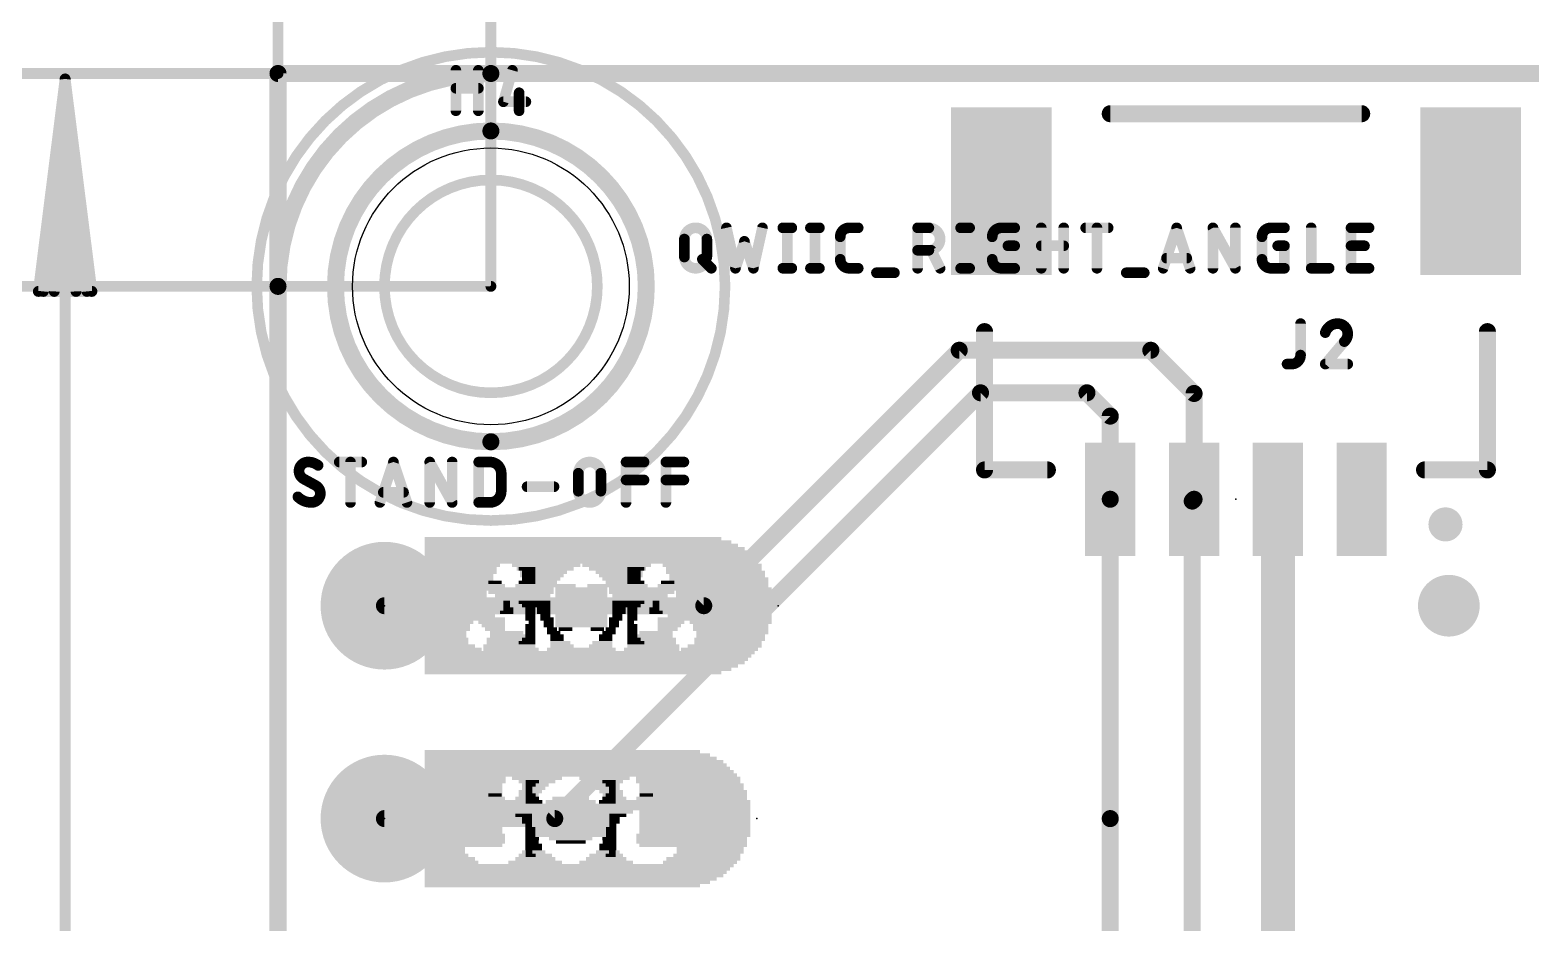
# Model space of a CAD drawing. Extents: x -33 to 53.6, y -13.2 to 65.9.
# Drawn here: x -2.96 to 14.95, y 40.66 to 51.32 of the extents above; entities that cross this region are included whole.
import ezdxf

# ---------------------------------------------------------------- set-up
doc = ezdxf.new("R2010")
doc.units = 0
for name, color, linetype in [('1', 12, 'CONTINUOUS'), ('16', 132, 'CONTINUOUS'), ('17', 110, 'CONTINUOUS'), ('18', 110, 'CONTINUOUS'), ('20', 31, 'CONTINUOUS'), ('21', 253, 'CONTINUOUS'), ('22', 253, 'CONTINUOUS'), ('23', 53, 'CONTINUOUS'), ('24', 53, 'CONTINUOUS'), ('25', 253, 'CONTINUOUS'), ('27', 253, 'CONTINUOUS'), ('39', 12, 'CONTINUOUS'), ('41', 12, 'CONTINUOUS'), ('42', 132, 'CONTINUOUS'), ('47', 253, 'CONTINUOUS'), ('51', 253, 'CONTINUOUS')]:
    doc.layers.add(name, color=color, linetype=linetype)

# ---------------------------------------------------------------- blocks, each defined once
blk = doc.blocks.new('RECT')
blk.add_solid([(-0.5, -0.5), (0.5, -0.5), (-0.5, 0.5), (0.5, 0.5)])
blk = doc.blocks.new('ROUNDP')
at = {"const_width": 0.5}
blk.add_lwpolyline([(0, -0.25, 1), (0, 0.25, 1), (0, -0.25)], format="xyb", dxfattribs=at)
blk = doc.blocks.new('ROUNDV')
at = {"const_width": 0.5}
blk.add_lwpolyline([(0, -0.25, 1), (0, 0.25, 1), (0, -0.25)], format="xyb", dxfattribs=at)

msp = doc.modelspace()

# ---------------------------------------------------------------- linework, layer by layer
at = {"layer": '1'}
for points, const_width in [([(22.86, 50.8), (0, 50.8)], 0.2032), ([(0, 50.8), (0, 0)], 0.2032), ([(5.08, 44.45), (8.128, 47.498)], 0.2032), ([(8.128, 47.498), (10.414, 47.498)], 0.2032), ([(10.414, 47.498), (10.93, 46.982)], 0.2032), ([(3.302, 41.91), (8.382, 46.99)], 0.2032), ([(8.382, 46.99), (9.652, 46.99)], 0.2032), ([(9.652, 46.99), (9.93, 46.712)], 0.2032), ([(10.93, 46.982), (10.93, 45.72)], 0.2032), ([(9.93, 46.712), (9.93, 45.72)], 0.2032), ([(11.93, 45.72), (11.93, 35.582)], 0.4064), ([(9.93, 45.72), (9.93, 41.91)], 0.2032), ([(10.908, 45.698), (10.93, 45.72)], 0.2032), ([(10.908, 34.785), (10.908, 45.698)], 0.2032), ([(1.27, 44.45), (5.08, 44.45)], 0.2032), ([(1.27, 41.91), (3.302, 41.91)], 0.2032), ([(9.93, 41.91), (9.93, 34.807)], 0.2032)]:
    msp.add_lwpolyline(points, dxfattribs=dict(at, const_width=const_width))
for points, const_width in [([(0, 50.8508, 1), (0, 50.7492)], 0.1016), ([(0.0508, 50.8, 1), (-0.0508, 50.8)], 0.1016), ([(8.128, 47.5488, 1), (8.128, 47.4472)], 0.1016), ([(8.1639, 47.4621, 1), (8.0921, 47.5339)], 0.1016), ([(10.4499, 47.5339, 1), (10.3781, 47.4621)], 0.1016), ([(10.414, 47.4472, 1), (10.414, 47.5488)], 0.1016), ([(8.382, 47.0408, 1), (8.382, 46.9392)], 0.1016), ([(8.4179, 46.9541, 1), (8.3461, 47.0259)], 0.1016), ([(9.6879, 47.0259, 1), (9.6161, 46.9541)], 0.1016), ([(9.652, 46.9392, 1), (9.652, 47.0408)], 0.1016), ([(10.9808, 46.982, 1), (10.8792, 46.982)], 0.1016), ([(10.8941, 46.9461, 1), (10.9659, 47.0179)], 0.1016), ([(9.9808, 46.712, 1), (9.8792, 46.712)], 0.1016), ([(9.8941, 46.6761, 1), (9.9659, 46.7479)], 0.1016), ([(12.0316, 45.72, 1), (11.8284, 45.72)], 0.2032), ([(9.9808, 45.72, 1), (9.8792, 45.72)], 0.1016), ([(9.8792, 45.72, 1), (9.9808, 45.72)], 0.1016), ([(10.9588, 45.698, 1), (10.8572, 45.698)], 0.1016), ([(10.8721, 45.7339, 1), (10.9439, 45.6621)], 0.1016), ([(10.8792, 45.72, 1), (10.9808, 45.72)], 0.1016), ([(10.9659, 45.6841, 1), (10.8941, 45.7559)], 0.1016), ([(1.27, 44.5008, 1), (1.27, 44.3992)], 0.1016), ([(5.0441, 44.4859, 1), (5.1159, 44.4141)], 0.1016), ([(5.08, 44.3992, 1), (5.08, 44.5008)], 0.1016), ([(1.27, 41.9608, 1), (1.27, 41.8592)], 0.1016), ([(3.2661, 41.9459, 1), (3.3379, 41.8741)], 0.1016), ([(3.302, 41.8592, 1), (3.302, 41.9608)], 0.1016), ([(9.9808, 41.91, 1), (9.8792, 41.91)], 0.1016), ([(9.8792, 41.91, 1), (9.9808, 41.91)], 0.1016)]:
    msp.add_lwpolyline(points, format="xyb", dxfattribs=dict(at, const_width=const_width))
at = {"layer": '16', "const_width": 0.2032}
for points in [[(0, 0), (0, 50.8)], [(0, 50.8), (22.86, 50.8)]]:
    msp.add_lwpolyline(points, dxfattribs=at)
at = {"layer": '16', "const_width": 0.1016}
for points in [[(0.0508, 50.8, 1), (-0.0508, 50.8)], [(0, 50.8508, 1), (0, 50.7492)]]:
    msp.add_lwpolyline(points, format="xyb", dxfattribs=at)
at = {"layer": '20'}
for points, const_width in [([(2.54, 50.8, 0.4142), (0, 48.26)], 0.2032), ([(2.54, 50.8508, 1), (2.54, 50.7492)], 0.1016), ([(2.54, 50.7492, 1), (2.54, 50.8508)], 0.1016), ([(0.0508, 48.26, 1), (-0.0508, 48.26)], 0.1016), ([(-0.0508, 48.26, 1), (0.0508, 48.26)], 0.1016)]:
    msp.add_lwpolyline(points, format="xyb", dxfattribs=dict(at, const_width=const_width))
at = {"layer": '20', "const_width": 0.2032}
for points in [[(2.54, 50.8), (20.32, 50.8)], [(0, 2.54), (0, 48.26)]]:
    msp.add_lwpolyline(points, dxfattribs=at)
at = {"layer": '20'}
msp.add_circle((2.54, 48.26), 1.651, dxfattribs=at)
at = {"layer": '21', "const_width": 0.2032}
for points in [[(12.93, 50.32), (9.93, 50.32)], [(8.43, 46.07), (8.43, 47.72)], [(14.43, 47.72), (14.43, 46.07)], [(9.18, 46.07), (8.43, 46.07)], [(14.43, 46.07), (13.68, 46.07)]]:
    msp.add_lwpolyline(points, dxfattribs=at)
at = {"layer": '21'}
for points, const_width in [([(9.93, 50.3708, 1), (9.93, 50.2692)], 0.1016), ([(12.93, 50.2692, 1), (12.93, 50.3708)], 0.1016), ([(8.4808, 47.72, 1), (8.3792, 47.72)], 0.1016), ([(14.4808, 47.72, 1), (14.3792, 47.72)], 0.1016), ([(8.43, 46.1208, 1), (8.43, 46.0192)], 0.1016), ([(8.3792, 46.07, 1), (8.4808, 46.07)], 0.1016), ([(9.18, 46.0192, 1), (9.18, 46.1208)], 0.1016), ([(13.68, 46.1208, 1), (13.68, 46.0192)], 0.1016), ([(14.3792, 46.07, 1), (14.4808, 46.07)], 0.1016), ([(14.43, 46.0192, 1), (14.43, 46.1208)], 0.1016), ([(13.93, 45.3184, 1), (13.93, 45.5216, 1), (13.93, 45.3184)], 0.2032)]:
    msp.add_lwpolyline(points, format="xyb", dxfattribs=dict(at, const_width=const_width))
at = {"layer": '23'}
for p in [(2.54, 48.26), (11.43, 45.72), (1.27, 44.45), (1.27, 41.91)]:
    msp.add_point(p, dxfattribs=at)
at = {"layer": '24'}
for p in [(5.969, 44.45), (5.715, 41.91)]:
    msp.add_point(p, dxfattribs=at)
at = {"layer": '25'}
for points, const_width in [([(2.1542, 50.8381, 1), (2.0907, 50.8381)], 0.0635), ([(2.4223, 50.8381, 1), (2.3588, 50.8381)], 0.0635), ([(2.8272, 50.8294, 1), (2.7661, 50.8468)], 0.0635), ([(2.1225, 50.6554, 1), (2.1225, 50.5919)], 0.0635), ([(2.3906, 50.5919, 1), (2.3906, 50.6554)], 0.0635), ([(2.6894, 50.4945, 1), (2.6894, 50.431)], 0.0635), ([(2.6589, 50.4715, 1), (2.7199, 50.454)], 0.0635), ([(2.9088, 50.57, 1), (2.8453, 50.57)], 0.0635), ([(2.9575, 50.431, 1), (2.9575, 50.4945)], 0.0635), ([(2.0907, 50.3555, 1), (2.1542, 50.3555)], 0.0635), ([(2.3588, 50.3555, 1), (2.4223, 50.3555)], 0.0635), ([(2.8453, 50.3555, 1), (2.9088, 50.3555)], 0.0635), ([(12.2323, 47.8155, 1), (12.1688, 47.8155)], 0.0635), ([(12.6429, 47.8155, 0.3252), (12.4954, 47.7083)], 0.127), ([(12.7635, 47.6948, 0.4142), (12.6429, 47.8155)], 0.127), ([(12.6429, 47.8472, 1), (12.6429, 47.7837)], 0.0635), ([(12.6429, 47.7838, 1), (12.6428, 47.8472)], 0.0635), ([(12.4652, 47.718, 1), (12.5256, 47.6985)], 0.0635), ([(12.7233, 47.601, 0.2053), (12.7635, 47.6948)], 0.127), ([(12.7014, 47.624, 1), (12.7452, 47.578)], 0.0635), ([(12.7475, 47.5804, 1), (12.6991, 47.6216)], 0.0635), ([(12.7317, 47.6948, 1), (12.7953, 47.6948)], 0.0635), ([(12.7952, 47.6948, 1), (12.7318, 47.6948)], 0.0635), ([(12.0934, 47.3329, 0.4142), (12.2006, 47.4401)], 0.127), ([(12.2323, 47.4401, 1), (12.1688, 47.4401)], 0.0635), ([(12.1688, 47.4401, 1), (12.2323, 47.4401)], 0.0635), ([(12.0397, 47.3647, 1), (12.0397, 47.3011)], 0.0635), ([(12.0934, 47.3647, 1), (12.0934, 47.3011)], 0.0635), ([(12.0934, 47.3011, 1), (12.0934, 47.3647)], 0.0635), ([(12.4954, 47.3647, 1), (12.4954, 47.3011)], 0.0635), ([(12.4712, 47.3535, 1), (12.5196, 47.3123)], 0.0635), ([(12.7635, 47.3011, 1), (12.7635, 47.3647)], 0.0635)]:
    msp.add_lwpolyline(points, format="xyb", dxfattribs=dict(at, const_width=const_width))
at = {"layer": '25', "const_width": 0.127}
for points in [[(2.1225, 50.3555), (2.1225, 50.8381)], [(2.3906, 50.8381), (2.3906, 50.3555)], [(2.7967, 50.8381), (2.6894, 50.4627)], [(2.1225, 50.6236), (2.3906, 50.6236)], [(2.6894, 50.4627), (2.9575, 50.4627)], [(2.8771, 50.57), (2.8771, 50.3555)], [(12.2006, 47.8155), (12.2006, 47.4401)], [(12.7233, 47.601), (12.4954, 47.3329)], [(12.0934, 47.3329), (12.0397, 47.3329)], [(12.4954, 47.3329), (12.7635, 47.3329)]]:
    msp.add_lwpolyline(points, dxfattribs=at)
at = {"layer": '27'}
for points, const_width in [([(5.1168, 48.8244, 1), (4.8487, 48.8244)], 0.127), ([(5.3816, 48.9654, 1), (5.3196, 48.9516)], 0.0635), ([(5.8106, 48.9516, 1), (5.7486, 48.9654)], 0.0635), ([(6.0235, 48.9903, 1), (6.0235, 48.9267)], 0.0635), ([(6.1089, 48.9585, 1), (6.0454, 48.9585)], 0.0635), ([(6.1308, 48.9267, 1), (6.1308, 48.9903)], 0.0635), ([(6.3527, 48.9903, 1), (6.3527, 48.9267)], 0.0635), ([(6.4381, 48.9585, 1), (6.3746, 48.9585)], 0.0635), ([(6.46, 48.9267, 1), (6.46, 48.9903)], 0.0635), ([(6.8156, 48.9585, 0.4142), (6.7083, 48.8513)], 0.127), ([(6.7401, 48.8513, 1), (6.6766, 48.8513)], 0.0635), ([(6.8156, 48.9903, 1), (6.8156, 48.9267)], 0.0635), ([(6.8156, 48.9268, 1), (6.8156, 48.9902)], 0.0635), ([(6.9228, 48.9267, 1), (6.9228, 48.9903)], 0.0635), ([(7.632, 48.9903, 1), (7.632, 48.9267)], 0.0635), ([(7.6637, 48.9585, 1), (7.6002, 48.9585)], 0.0635), ([(7.766, 48.9903, 1), (7.766, 48.9267)], 0.0635), ([(7.766, 48.6904, 1), (7.766, 48.9585)], 0.127), ([(7.766, 48.9267, 1), (7.766, 48.9903)], 0.0635), ([(8.1449, 48.9903, 1), (8.1449, 48.9267)], 0.0635), ([(8.2303, 48.9585, 1), (8.1668, 48.9585)], 0.0635), ([(8.2522, 48.9267, 1), (8.2522, 48.9903)], 0.0635), ([(8.6289, 48.9585, 0.4142), (8.5217, 48.8513)], 0.127), ([(8.5534, 48.8513, 1), (8.4899, 48.8513)], 0.0635), ([(8.6289, 48.9903, 1), (8.6289, 48.9267)], 0.0635), ([(8.6289, 48.9268, 1), (8.6289, 48.9902)], 0.0635), ([(8.7898, 48.9267, 1), (8.7898, 48.9903)], 0.0635), ([(9.1387, 48.9585, 1), (9.0752, 48.9585)], 0.0635), ([(9.4068, 48.9585, 1), (9.3433, 48.9585)], 0.0635), ([(9.6373, 48.9903, 1), (9.6373, 48.9267)], 0.0635), ([(9.8031, 48.9585, 1), (9.7396, 48.9585)], 0.0635), ([(9.9054, 48.9267, 1), (9.9054, 48.9903)], 0.0635), ([(10.7524, 48.9685, 1), (10.6922, 48.9485)], 0.0635), ([(10.7524, 48.9485, 1), (10.6922, 48.9685)], 0.0635), ([(11.1869, 48.9585, 1), (11.1234, 48.9585)], 0.0635), ([(11.1829, 48.9739, 1), (11.1274, 48.9431)], 0.0635), ([(11.455, 48.9585, 1), (11.3915, 48.9585)], 0.0635), ([(11.7721, 48.8513, 1), (11.7086, 48.8513)], 0.0635), ([(11.8476, 48.9585, 0.4142), (11.7404, 48.8513)], 0.127), ([(11.8476, 48.9903, 1), (11.8476, 48.9267)], 0.0635), ([(11.8476, 48.9268, 1), (11.8476, 48.9902)], 0.0635), ([(12.0085, 48.9267, 1), (12.0085, 48.9903)], 0.0635), ([(12.3593, 48.9585, 1), (12.2958, 48.9585)], 0.0635), ([(12.803, 48.9903, 1), (12.803, 48.9267)], 0.0635), ([(12.8348, 48.9585, 1), (12.7713, 48.9585)], 0.0635), ([(13.0175, 48.9267, 1), (13.0175, 48.9903)], 0.0635), ([(4.8804, 48.8244, 1), (4.8169, 48.8244)], 0.0635), ([(4.8169, 48.8244, 1), (4.8804, 48.8244)], 0.0635), ([(5.1485, 48.8244, 1), (5.085, 48.8244)], 0.0635), ([(5.085, 48.8244, 1), (5.1485, 48.8244)], 0.0635), ([(5.5952, 48.8077, 1), (5.535, 48.7876)], 0.0635), ([(5.5952, 48.7876, 1), (5.535, 48.8077)], 0.0635), ([(6.6766, 48.8513, 1), (6.7401, 48.8513)], 0.0635), ([(7.632, 48.7221, 1), (7.632, 48.6586)], 0.0635), ([(7.766, 48.7221, 1), (7.766, 48.6586)], 0.0635), ([(7.8212, 48.7046, 1), (7.7644, 48.6762)], 0.0635), ([(7.766, 48.6586, 1), (7.766, 48.7221)], 0.0635), ([(8.4899, 48.8513, 1), (8.5534, 48.8513)], 0.0635), ([(8.7094, 48.7758, 1), (8.7094, 48.7123)], 0.0635), ([(8.8216, 48.744, 1), (8.758, 48.744)], 0.0635), ([(8.7898, 48.7123, 1), (8.7898, 48.7758)], 0.0635), ([(9.1069, 48.7758, 1), (9.1069, 48.7123)], 0.0635), ([(9.375, 48.7123, 1), (9.375, 48.7758)], 0.0635), ([(11.7086, 48.8513, 1), (11.7721, 48.8513)], 0.0635), ([(11.928, 48.7758, 1), (11.928, 48.7123)], 0.0635), ([(12.0402, 48.744, 1), (11.9767, 48.744)], 0.0635), ([(12.0085, 48.7123, 1), (12.0085, 48.7758)], 0.0635), ([(12.803, 48.7758, 1), (12.803, 48.7123)], 0.0635), ([(12.9639, 48.7123, 1), (12.9639, 48.7758)], 0.0635), ([(4.8487, 48.61, 1), (5.1168, 48.61)], 0.127), ([(4.8804, 48.61, 1), (4.8169, 48.61)], 0.0635), ([(4.8169, 48.61, 1), (4.8804, 48.61)], 0.0635), ([(5.0856, 48.6056, 1), (5.0407, 48.5607)], 0.0635), ([(5.1485, 48.61, 1), (5.085, 48.61)], 0.0635), ([(5.085, 48.61, 1), (5.1485, 48.61)], 0.0635), ([(6.0235, 48.5077, 1), (6.0235, 48.4442)], 0.0635), ([(6.1308, 48.4442, 1), (6.1308, 48.5077)], 0.0635), ([(6.3527, 48.5077, 1), (6.3527, 48.4442)], 0.0635), ([(6.46, 48.4442, 1), (6.46, 48.5077)], 0.0635), ([(6.7083, 48.5831, 0.4142), (6.8156, 48.4759)], 0.127), ([(6.7401, 48.5831, 1), (6.6766, 48.5831)], 0.0635), ([(6.6766, 48.5831, 1), (6.7401, 48.5831)], 0.0635), ([(6.8156, 48.5077, 1), (6.8156, 48.4442)], 0.0635), ([(6.8156, 48.4442, 1), (6.8156, 48.5077)], 0.0635), ([(6.9228, 48.4442, 1), (6.9228, 48.5077)], 0.0635), ([(8.1449, 48.5077, 1), (8.1449, 48.4442)], 0.0635), ([(8.2522, 48.4442, 1), (8.2522, 48.5077)], 0.0635), ([(8.5217, 48.5831, 0.4142), (8.6289, 48.4759)], 0.127), ([(8.5534, 48.5831, 1), (8.4899, 48.5831)], 0.0635), ([(8.4899, 48.5831, 1), (8.5534, 48.5831)], 0.0635), ([(8.6289, 48.5077, 1), (8.6289, 48.4442)], 0.0635), ([(8.6289, 48.4442, 1), (8.6289, 48.5077)], 0.0635), ([(8.7898, 48.4442, 1), (8.7898, 48.5077)], 0.0635), ([(10.6016, 48.6283, 1), (10.6016, 48.5648)], 0.0635), ([(10.8429, 48.5648, 1), (10.8429, 48.6283)], 0.0635), ([(11.7721, 48.5831, 1), (11.7086, 48.5831)], 0.0635), ([(11.7086, 48.5831, 1), (11.7721, 48.5831)], 0.0635), ([(11.7404, 48.5831, 0.4142), (11.8476, 48.4759)], 0.127), ([(11.8476, 48.5077, 1), (11.8476, 48.4442)], 0.0635), ([(11.8476, 48.4442, 1), (11.8476, 48.5077)], 0.0635), ([(12.0085, 48.4442, 1), (12.0085, 48.5077)], 0.0635), ([(12.3275, 48.5077, 1), (12.3275, 48.4442)], 0.0635), ([(12.542, 48.4442, 1), (12.542, 48.5077)], 0.0635), ([(12.803, 48.5077, 1), (12.803, 48.4442)], 0.0635), ([(13.0175, 48.4442, 1), (13.0175, 48.5077)], 0.0635), ([(5.1479, 48.4534, 1), (5.1928, 48.4984)], 0.0635), ([(5.4277, 48.4859, 1), (5.488, 48.4659)], 0.0635), ([(5.4269, 48.469, 1), (5.4888, 48.4828)], 0.0635), ([(5.6413, 48.4828, 1), (5.7033, 48.469)], 0.0635), ([(5.6422, 48.4659, 1), (5.7025, 48.4859)], 0.0635), ([(6.0454, 48.4759, 1), (6.1089, 48.4759)], 0.0635), ([(6.3746, 48.4759, 1), (6.4381, 48.4759)], 0.0635), ([(7.1403, 48.454, 1), (7.1403, 48.3905)], 0.0635), ([(7.3548, 48.3905, 1), (7.3548, 48.454)], 0.0635), ([(7.6002, 48.4759, 1), (7.6637, 48.4759)], 0.0635), ([(7.8717, 48.4617, 1), (7.9285, 48.4901)], 0.0635), ([(8.1668, 48.4759, 1), (8.2303, 48.4759)], 0.0635), ([(8.758, 48.4759, 1), (8.8216, 48.4759)], 0.0635), ([(9.0752, 48.4759, 1), (9.1387, 48.4759)], 0.0635), ([(9.3433, 48.4759, 1), (9.4068, 48.4759)], 0.0635), ([(9.7396, 48.4759, 1), (9.8031, 48.4759)], 0.0635), ([(10.1213, 48.454, 1), (10.1213, 48.3905)], 0.0635), ([(10.3358, 48.3905, 1), (10.3358, 48.454)], 0.0635), ([(10.5313, 48.4859, 1), (10.5915, 48.4659)], 0.0635), ([(10.853, 48.4659, 1), (10.9133, 48.4859)], 0.0635), ([(11.1234, 48.4759, 1), (11.1869, 48.4759)], 0.0635), ([(11.3915, 48.4759, 1), (11.455, 48.4759)], 0.0635), ([(11.3955, 48.4605, 1), (11.451, 48.4913)], 0.0635), ([(11.9767, 48.4759, 1), (12.0402, 48.4759)], 0.0635), ([(12.2958, 48.4759, 1), (12.3593, 48.4759)], 0.0635), ([(12.7713, 48.4759, 1), (12.8348, 48.4759)], 0.0635), ([(0.3579, 46.1645, 0.4142), (0.2506, 46.0573)], 0.127), ([(0.4785, 46.1243, 0.1623), (0.3579, 46.1645)], 0.127), ([(0.3579, 46.1962, 1), (0.3579, 46.1328)], 0.0635), ([(0.3579, 46.1327, 1), (0.3579, 46.1962)], 0.0635), ([(0.731, 46.1963, 1), (0.731, 46.1328)], 0.0635), ([(0.8968, 46.1645, 1), (0.8333, 46.1645)], 0.0635), ([(0.9991, 46.1328, 1), (0.9991, 46.1963)], 0.0635), ([(1.4072, 46.1745, 1), (1.347, 46.1545)], 0.0635), ([(1.4072, 46.1545, 1), (1.347, 46.1745)], 0.0635), ([(1.8417, 46.1645, 1), (1.7782, 46.1645)], 0.0635), ([(1.8377, 46.1799, 1), (1.7822, 46.1491)], 0.0635), ([(2.1099, 46.1645, 1), (2.0464, 46.1645)], 0.0635), ([(2.3952, 46.1963, 1), (2.3952, 46.1328)], 0.0635), ([(2.427, 46.1645, 1), (2.3635, 46.1645)], 0.0635), ([(2.5293, 46.1963, 1), (2.5293, 46.1328)], 0.0635), ([(2.6633, 46.0304, 0.4142), (2.5293, 46.1645)], 0.127), ([(2.5293, 46.1328, 1), (2.5293, 46.1963)], 0.0635), ([(3.852, 46.0304, 1), (3.5839, 46.0304)], 0.127), ([(4.1528, 46.1963, 1), (4.1528, 46.1328)], 0.0635), ([(4.1845, 46.1645, 1), (4.121, 46.1645)], 0.0635), ([(4.3673, 46.1328, 1), (4.3673, 46.1963)], 0.0635), ([(4.66, 46.1645, 1), (4.5965, 46.1645)], 0.0635), ([(4.6283, 46.1963, 1), (4.6283, 46.1328)], 0.0635), ([(4.8428, 46.1328, 1), (4.8428, 46.1963)], 0.0635), ([(0.2506, 46.0573, 0.2656), (0.3043, 45.9634)], 0.127), ([(0.2824, 46.0573, 1), (0.2189, 46.0573)], 0.0635), ([(0.2189, 46.0573, 1), (0.2824, 46.0573)], 0.0635), ([(0.3195, 45.9913, 1), (0.2891, 45.9355)], 0.0635), ([(0.4595, 46.0989, 1), (0.4976, 46.1497)], 0.0635), ([(2.6951, 46.0304, 1), (2.6316, 46.0304)], 0.0635), ([(2.6316, 46.0304, 1), (2.6951, 46.0304)], 0.0635), ([(3.6157, 46.0304, 1), (3.5522, 46.0304)], 0.0635), ([(3.5522, 46.0304, 1), (3.6157, 46.0304)], 0.0635), ([(3.8838, 46.0304, 1), (3.8203, 46.0304)], 0.0635), ([(3.8203, 46.0304, 1), (3.8838, 46.0304)], 0.0635), ([(0.2881, 45.9361, 1), (0.3204, 45.9908)], 0.0635), ([(0.3981, 45.6819, 0.4142), (0.5053, 45.7891)], 0.127), ([(0.5053, 45.7891, 0.2656), (0.4517, 45.883)], 0.127), ([(0.4678, 45.9103, 1), (0.4356, 45.8556)], 0.0635), ([(0.4365, 45.8551, 1), (0.4669, 45.9109)], 0.0635), ([(0.5371, 45.7891, 1), (0.4736, 45.7891)], 0.0635), ([(1.2565, 45.8343, 1), (1.2565, 45.7708)], 0.0635), ([(1.4978, 45.7708, 1), (1.4978, 45.8343)], 0.0635), ([(2.5293, 45.6819, 0.4142), (2.6633, 45.816)], 0.127), ([(2.6951, 45.816, 1), (2.6316, 45.816)], 0.0635), ([(2.6316, 45.816, 1), (2.6951, 45.816)], 0.0635), ([(2.9719, 45.9013, 1), (2.9719, 45.8378)], 0.0635), ([(3.2936, 45.8378, 1), (3.2936, 45.9013)], 0.0635), ([(3.5839, 45.816, 1), (3.852, 45.816)], 0.127), ([(3.6157, 45.816, 1), (3.5522, 45.816)], 0.0635), ([(3.5522, 45.816, 1), (3.6157, 45.816)], 0.0635), ([(3.8838, 45.816, 1), (3.8203, 45.816)], 0.0635), ([(3.8203, 45.816, 1), (3.8838, 45.816)], 0.0635), ([(4.1528, 45.9818, 1), (4.1528, 45.9183)], 0.0635), ([(4.3673, 45.9183, 1), (4.3673, 45.9818)], 0.0635), ([(4.6283, 45.9818, 1), (4.6283, 45.9183)], 0.0635), ([(4.8428, 45.9183, 1), (4.8428, 45.9818)], 0.0635), ([(0.2372, 45.7489, 0.2), (0.3981, 45.6819)], 0.127), ([(0.2598, 45.7713, 1), (0.2147, 45.7266)], 0.0635), ([(0.3981, 45.7137, 1), (0.3981, 45.6501)], 0.0635), ([(0.3981, 45.6502, 1), (0.3981, 45.7136)], 0.0635), ([(0.4736, 45.7891, 1), (0.5371, 45.7891)], 0.0635), ([(0.8333, 45.6819, 1), (0.8968, 45.6819)], 0.0635), ([(1.1861, 45.6919, 1), (1.2464, 45.6719)], 0.0635), ([(1.5079, 45.6719, 1), (1.5681, 45.6919)], 0.0635), ([(1.7782, 45.6819, 1), (1.8417, 45.6819)], 0.0635), ([(2.0464, 45.6819, 1), (2.1099, 45.6819)], 0.0635), ([(2.0503, 45.6665, 1), (2.1059, 45.6973)], 0.0635), ([(2.3952, 45.7137, 1), (2.3952, 45.6501)], 0.0635), ([(2.3635, 45.6819, 1), (2.427, 45.6819)], 0.0635), ([(2.5293, 45.7136, 1), (2.5293, 45.6502)], 0.0635), ([(2.5293, 45.6501, 1), (2.5293, 45.7137)], 0.0635), ([(4.121, 45.6819, 1), (4.1845, 45.6819)], 0.0635), ([(4.5965, 45.6819, 1), (4.66, 45.6819)], 0.0635)]:
    msp.add_lwpolyline(points, format="xyb", dxfattribs=dict(at, const_width=const_width))
at = {"layer": '27', "const_width": 0.127}
for points in [[(5.3506, 48.9585), (5.4579, 48.4759)], [(5.6723, 48.4759), (5.7796, 48.9585)], [(6.0235, 48.9585), (6.1308, 48.9585)], [(6.0772, 48.9585), (6.0772, 48.4759)], [(6.3527, 48.9585), (6.46, 48.9585)], [(6.4063, 48.9585), (6.4063, 48.4759)], [(6.7083, 48.5831), (6.7083, 48.8513)], [(6.8156, 48.9585), (6.9228, 48.9585)], [(7.632, 48.4759), (7.632, 48.9585)], [(7.632, 48.9585), (7.766, 48.9585)], [(8.1449, 48.9585), (8.2522, 48.9585)], [(8.1985, 48.9585), (8.1985, 48.4759)], [(8.5217, 48.5831), (8.5217, 48.8513)], [(8.6289, 48.9585), (8.7898, 48.9585)], [(9.1069, 48.4759), (9.1069, 48.9585)], [(9.375, 48.9585), (9.375, 48.4759)], [(9.6373, 48.9585), (9.9054, 48.9585)], [(9.7713, 48.4759), (9.7713, 48.9585)], [(10.5614, 48.4759), (10.7223, 48.9585)], [(10.7223, 48.9585), (10.8831, 48.4759)], [(11.1552, 48.4759), (11.1552, 48.9585)], [(11.1552, 48.9585), (11.4233, 48.4759)], [(11.4233, 48.4759), (11.4233, 48.9585)], [(11.7404, 48.5831), (11.7404, 48.8513)], [(11.8476, 48.9585), (12.0085, 48.9585)], [(12.3275, 48.9585), (12.3275, 48.4759)], [(12.803, 48.4759), (12.803, 48.9585)], [(12.803, 48.9585), (13.0175, 48.9585)], [(4.8487, 48.61), (4.8487, 48.8244)], [(5.1168, 48.8244), (5.1168, 48.61)], [(5.4579, 48.4759), (5.5651, 48.7976)], [(5.5651, 48.7976), (5.6723, 48.4759)], [(7.766, 48.6904), (7.632, 48.6904)], [(7.9001, 48.4759), (7.7928, 48.6904)], [(8.7094, 48.744), (8.7898, 48.744)], [(8.7898, 48.744), (8.7898, 48.4759)], [(9.1069, 48.744), (9.375, 48.744)], [(11.928, 48.744), (12.0085, 48.744)], [(12.0085, 48.744), (12.0085, 48.4759)], [(12.803, 48.744), (12.9639, 48.744)], [(5.0632, 48.5831), (5.1704, 48.4759)], [(6.0235, 48.4759), (6.1308, 48.4759)], [(6.3527, 48.4759), (6.46, 48.4759)], [(6.9228, 48.4759), (6.8156, 48.4759)], [(8.1449, 48.4759), (8.2522, 48.4759)], [(8.7898, 48.4759), (8.6289, 48.4759)], [(10.8429, 48.5966), (10.6016, 48.5966)], [(12.0085, 48.4759), (11.8476, 48.4759)], [(12.3275, 48.4759), (12.542, 48.4759)], [(13.0175, 48.4759), (12.803, 48.4759)], [(7.1403, 48.4223), (7.3548, 48.4223)], [(10.1213, 48.4223), (10.3358, 48.4223)], [(0.731, 46.1645), (0.9991, 46.1645)], [(0.8651, 45.6819), (0.8651, 46.1645)], [(1.2163, 45.6819), (1.3771, 46.1645)], [(1.3771, 46.1645), (1.538, 45.6819)], [(1.81, 45.6819), (1.81, 46.1645)], [(1.81, 46.1645), (2.0781, 45.6819)], [(2.0781, 45.6819), (2.0781, 46.1645)], [(2.3952, 45.6819), (2.3952, 46.1645)], [(2.3952, 46.1645), (2.5293, 46.1645)], [(4.1528, 45.6819), (4.1528, 46.1645)], [(4.1528, 46.1645), (4.3673, 46.1645)], [(4.6283, 45.6819), (4.6283, 46.1645)], [(4.6283, 46.1645), (4.8428, 46.1645)], [(0.4517, 45.883), (0.3043, 45.9634)], [(2.6633, 46.0304), (2.6633, 45.816)], [(3.5839, 45.816), (3.5839, 46.0304)], [(3.852, 46.0304), (3.852, 45.816)], [(1.4978, 45.8026), (1.2565, 45.8026)], [(2.9719, 45.8696), (3.2936, 45.8696)], [(4.1528, 45.95), (4.3673, 45.95)], [(4.6283, 45.95), (4.8428, 45.95)], [(2.5293, 45.6819), (2.3952, 45.6819)]]:
    msp.add_lwpolyline(points, dxfattribs=at)
at = {"layer": '39', "const_width": 0.127}
msp.add_lwpolyline([(2.54, 45.466, 1), (2.54, 51.054, 1), (2.54, 45.466)], format="xyb", dxfattribs=at)
at = {"layer": '41'}
for points, const_width in [([(2.54, 50.1142, 1), (2.54, 46.4058)], 0.2032), ([(2.54, 46.4058, 1), (2.54, 50.1142)], 0.2032), ([(2.54, 50.165, 1), (2.54, 50.0634)], 0.1016), ([(2.54, 50.0634, 1), (2.54, 50.165)], 0.1016), ([(2.54, 46.4566, 1), (2.54, 46.355)], 0.1016), ([(2.54, 46.355, 1), (2.54, 46.4566)], 0.1016)]:
    msp.add_lwpolyline(points, format="xyb", dxfattribs=dict(at, const_width=const_width))
at = {"layer": '42'}
for points, const_width in [([(2.54, 50.1142, 1), (2.54, 46.4058)], 0.2032), ([(2.54, 46.4058, 1), (2.54, 50.1142)], 0.2032), ([(2.54, 50.165, 1), (2.54, 50.0634)], 0.1016), ([(2.54, 50.0634, 1), (2.54, 50.165)], 0.1016), ([(2.54, 46.4566, 1), (2.54, 46.355)], 0.1016), ([(2.54, 46.355, 1), (2.54, 46.4566)], 0.1016)]:
    msp.add_lwpolyline(points, format="xyb", dxfattribs=dict(at, const_width=const_width))
at = {"layer": '47', "const_width": 0.13}
for points in [[(0, 48.26), (0, 60.37)], [(2.54, 48.26), (2.54, 60.37)], [(0, 50.8), (0, 56.56)], [(2.54, 50.8), (-10.84, 50.8)], [(0, 50.8), (-4.49, 50.8)], [(-2.54, 50.735), (-2.8592, 48.2)], [(-2.54, 50.735), (-2.8, 48.2)], [(-2.54, 50.735), (-2.67, 48.2)], [(-2.54, 0.065), (-2.54, 50.735)], [(-2.2208, 48.2), (-2.54, 50.735)], [(-2.41, 48.2), (-2.54, 50.735)], [(-2.28, 48.2), (-2.54, 50.735)], [(2.54, 48.26), (-10.84, 48.26)], [(-2.8592, 48.2), (-2.2208, 48.2)]]:
    msp.add_lwpolyline(points, dxfattribs=at)
at = {"layer": '47', "const_width": 0.065}
for points in [[(0, 50.7675, 1), (0, 50.8325)], [(2.54, 50.7675, 1), (2.54, 50.8325)], [(-2.5075, 50.735, 1), (-2.5725, 50.735)], [(-2.5078, 50.7391, 1), (-2.5722, 50.7309)], [(-2.5075, 50.7333, 1), (-2.5725, 50.7367)], [(-2.5075, 50.7367, 1), (-2.5725, 50.7333)], [(-2.5077, 50.7383, 1), (-2.5723, 50.7317)], [(-2.5077, 50.7317, 1), (-2.5723, 50.7383)], [(-2.5078, 50.7309, 1), (-2.5722, 50.7391)], [(-0.0325, 50.8, 1), (0.0325, 50.8)], [(-2.8915, 48.2041, 1), (-2.827, 48.1959)], [(-2.8592, 48.2325, 1), (-2.8592, 48.1675)], [(-2.8323, 48.2033, 1), (-2.7677, 48.1967)], [(-2.7025, 48.2017, 1), (-2.6375, 48.1983)], [(-2.4425, 48.1983, 1), (-2.3775, 48.2017)], [(-2.3123, 48.1967, 1), (-2.2477, 48.2033)], [(-2.253, 48.1959, 1), (-2.1885, 48.2041)], [(-2.2208, 48.1675, 1), (-2.2208, 48.2325)], [(-0.0325, 48.26, 1), (0.0325, 48.26)], [(2.5075, 48.26, 1), (2.5725, 48.26)], [(2.54, 48.2275, 1), (2.54, 48.2925)]]:
    msp.add_lwpolyline(points, format="xyb", dxfattribs=at)
at = {"layer": '51'}
for points, const_width in [([(0, 50.8318, 1), (0, 50.7683)], 0.0635), ([(0.0318, 50.8, 1), (-0.0318, 50.8)], 0.0635), ([(2.54, 46.99, 1), (2.54, 49.53, 1), (2.54, 46.99)], 0.127)]:
    msp.add_lwpolyline(points, format="xyb", dxfattribs=dict(at, const_width=const_width))
at = {"layer": '51', "const_width": 0.127}
for points in [[(0, 50.8), (22.86, 50.8)], [(0, 0), (0, 50.8)]]:
    msp.add_lwpolyline(points, dxfattribs=at)

# ---------------------------------------------------------------- block references
at = {"layer": '1', "rotation": 180}
for p, xscale, yscale in [((8.63, 49.395), 1.2, 2), ((14.23, 49.395), 1.2, 2), ((9.93, 45.72), 0.6, 1.35), ((10.93, 45.72), 0.6, 1.35), ((11.93, 45.72), 0.6, 1.35), ((12.93, 45.72), 0.6, 1.35)]:
    msp.add_blockref('RECT', p, dxfattribs=dict(at, xscale=xscale, yscale=yscale))
at = {"layer": '17', "xscale": 1.524, "yscale": 1.524}
for p in [(1.27, 44.45), (1.27, 44.45), (1.27, 41.91), (1.27, 41.91)]:
    msp.add_blockref('ROUNDP', p, dxfattribs=at)
at = {"layer": '18', "xscale": 0.7366, "yscale": 0.7366}
msp.add_blockref('ROUNDV', (13.97, 44.45), dxfattribs=at)
msp.add_blockref('ROUNDV', (13.97, 44.45), dxfattribs=at)
at = {"layer": '21', "yscale": 0.04}
for p, xscale in [((3.51, 45.25), 3.52), ((3.57, 45.21), 3.64), ((3.61, 45.17), 3.72), ((3.65, 45.13), 3.8), ((3.67, 45.09), 3.84), ((3.69, 45.05), 3.88), ((3.71, 45.01), 3.92), ((2.11, 44.97), 0.72), ((4.19, 44.97), 3.04), ((2.07, 44.93), 0.64), ((2.03, 44.89), 0.56), ((2.01, 44.85), 0.52), ((2.01, 44.81), 0.52), ((1.99, 44.77), 0.48), ((2.93, 44.93), 0.28), ((2.97, 44.89), 0.2), ((2.99, 44.85), 0.16), ((2.99, 44.81), 0.16), ((2.99, 44.77), 0.16), ((4.03, 44.93), 0.8), ((4.05, 44.89), 0.68), ((4.07, 44.85), 0.56), ((4.09, 44.81), 0.52), ((4.09, 44.77), 0.44), ((5.17, 44.93), 1.16), ((5.19, 44.89), 1.12), ((5.21, 44.85), 1.16), ((5.23, 44.81), 1.12), ((5.25, 44.77), 1.16), ((1.99, 44.73), 0.48), ((1.99, 44.69), 0.48), ((1.99, 44.65), 0.48), ((1.99, 44.61), 0.48), ((2.59, 44.69), 0.24), ((2.77, 44.65), 0.6), ((2.59, 44.73), 0.16), ((2.79, 44.61), 0.56), ((2.95, 44.69), 0.24), ((2.97, 44.73), 0.2), ((3.43, 44.69), 0.24), ((3.47, 44.65), 0.32), ((3.49, 44.61), 0.36), ((4.11, 44.73), 0.4), ((4.11, 44.69), 0.4), ((4.11, 44.65), 0.32), ((4.11, 44.61), 0.32), ((5.27, 44.73), 1.12), ((5.27, 44.69), 1.12), ((5.29, 44.65), 1.16), ((5.31, 44.61), 1.12), ((1.99, 44.57), 0.48), ((2.01, 44.53), 0.52), ((2.01, 44.49), 0.52), ((2.03, 44.45), 0.56), ((2.05, 44.41), 0.6), ((2.83, 44.57), 0.48), ((2.91, 44.53), 0.32), ((2.97, 44.49), 0.2), ((2.99, 44.45), 0.16), ((3.01, 44.41), 0.12), ((3.51, 44.57), 0.4), ((3.51, 44.53), 0.4), ((3.53, 44.49), 0.44), ((3.53, 44.45), 0.44), ((3.53, 44.41), 0.44), ((4.11, 44.57), 0.24), ((4.11, 44.53), 0.24), ((4.09, 44.49), 0.2), ((4.09, 44.45), 0.2), ((4.07, 44.41), 0.16), ((4.49, 44.41), 0.12), ((4.51, 44.49), 0.08), ((4.51, 44.45), 0.08), ((5.31, 44.57), 1.12), ((5.33, 44.53), 1.08), ((5.33, 44.49), 1.08), ((5.35, 44.45), 1.04), ((5.35, 44.41), 1.04), ((2.11, 44.37), 0.72), ((2.17, 44.33), 0.84), ((2.23, 44.29), 0.96), ((2.01, 44.25), 0.52), ((2.55, 44.25), 0.32), ((3.01, 44.37), 0.12), ((3.01, 44.33), 0.12), ((3.01, 44.29), 0.12), ((3.03, 44.25), 0.08), ((3.51, 44.37), 0.4), ((3.51, 44.33), 0.4), ((3.51, 44.29), 0.4), ((3.49, 44.25), 0.36), ((4.03, 44.29), 0.16), ((4.01, 44.25), 0.12), ((4.07, 44.37), 0.16), ((4.05, 44.33), 0.12), ((4.51, 44.37), 0.16), ((5.39, 44.29), 0.96), ((5.39, 44.25), 0.96), ((1.99, 44.21), 0.48), ((1.99, 44.17), 0.48), ((1.99, 44.13), 0.48), ((1.99, 44.09), 0.48), ((2.01, 44.05), 0.52), ((2.57, 44.21), 0.28), ((2.59, 44.17), 0.24), ((2.99, 44.05), 0.16), ((3.01, 44.21), 0.12), ((3.01, 44.17), 0.12), ((3.01, 44.13), 0.12), ((3.01, 44.09), 0.12), ((3.47, 44.21), 0.32), ((3.43, 44.17), 0.16), ((3.91, 44.09), 0.16), ((3.91, 44.05), 0.16), ((3.95, 44.13), 0.16), ((3.97, 44.17), 0.12), ((4.01, 44.21), 0.12), ((4.49, 44.09), 0.44), ((4.51, 44.05), 0.48), ((4.51, 44.13), 0.4), ((5.39, 44.21), 0.88), ((5.39, 44.17), 0.88), ((5.41, 44.13), 0.84), ((5.39, 44.09), 0.8), ((5.41, 44.05), 0.76), ((2.01, 44.01), 0.52), ((2.05, 43.97), 0.6), ((2.09, 43.93), 0.68), ((3.71, 43.89), 3.92), ((2.93, 43.93), 0.36), ((2.95, 43.97), 0.24), ((2.97, 44.01), 0.2), ((3.81, 43.93), 0.44), ((3.85, 43.97), 0.28), ((3.87, 44.01), 0.24), ((4.49, 43.93), 0.6), ((4.49, 44.01), 0.52), ((4.51, 43.97), 0.56), ((5.33, 43.93), 0.76), ((5.39, 44.01), 0.72), ((5.39, 43.97), 0.72), ((3.69, 43.85), 3.88), ((3.67, 43.81), 3.84), ((3.65, 43.77), 3.8), ((3.61, 43.73), 3.72), ((3.57, 43.69), 3.64), ((3.51, 43.65), 3.52), ((3.39, 42.71), 3.28), ((3.45, 42.67), 3.4), ((3.49, 42.63), 3.48), ((3.53, 42.59), 3.56), ((3.55, 42.55), 3.6), ((3.57, 42.51), 3.64), ((3.59, 42.47), 3.68), ((2.11, 42.43), 0.72), ((3.09, 42.43), 0.84), ((4.57, 42.43), 1.8), ((2.05, 42.39), 0.6), ((2.03, 42.35), 0.56), ((2.01, 42.31), 0.52), ((2.01, 42.27), 0.52), ((3.09, 42.39), 0.6), ((3.09, 42.35), 0.44), ((3.07, 42.31), 0.32), ((3.05, 42.27), 0.28), ((3.93, 42.39), 0.28), ((3.95, 42.35), 0.16), ((3.97, 42.31), 0.12), ((3.99, 42.27), 0.08), ((4.89, 42.39), 1.24), ((4.89, 42.35), 1.24), ((4.93, 42.31), 1.24), ((4.93, 42.27), 1.24), ((1.99, 42.23), 0.48), ((1.99, 42.19), 0.48), ((1.99, 42.15), 0.48), ((1.99, 42.11), 0.48), ((1.99, 42.07), 0.48), ((2.59, 42.15), 0.24), ((2.77, 42.11), 0.6), ((2.59, 42.19), 0.16), ((2.79, 42.07), 0.56), ((2.97, 42.15), 0.28), ((3.01, 42.23), 0.28), ((2.99, 42.19), 0.24), ((3.69, 42.07), 0.68), ((3.59, 42.11), 0.4), ((3.57, 42.15), 0.28), ((3.93, 42.11), 0.2), ((3.95, 42.15), 0.16), ((3.97, 42.19), 0.12), ((3.99, 42.23), 0.08), ((4.95, 42.23), 1.28), ((4.95, 42.19), 1.28), ((4.95, 42.15), 1.28), ((4.97, 42.11), 1.32), ((4.97, 42.07), 1.32), ((1.99, 42.03), 0.48), ((1.99, 41.99), 0.48), ((2.01, 41.95), 0.52), ((2.03, 41.91), 0.56), ((2.83, 42.03), 0.48), ((2.89, 41.99), 0.28), ((2.93, 41.95), 0.2), ((2.97, 41.91), 0.12), ((3.67, 42.03), 0.72), ((3.67, 41.99), 0.72), ((3.67, 41.95), 0.72), ((3.67, 41.91), 0.72), ((4.97, 42.03), 1.32), ((4.97, 41.99), 1.32), ((4.97, 41.95), 1.32), ((4.97, 41.91), 1.32), ((2.05, 41.87), 0.6), ((2.09, 41.83), 0.68), ((2.17, 41.79), 0.84), ((2.21, 41.75), 0.92), ((2.01, 41.71), 0.52), ((2.55, 41.71), 0.32), ((2.97, 41.87), 0.12), ((2.99, 41.83), 0.08), ((3.01, 41.79), 0.12), ((3.01, 41.75), 0.12), ((3.01, 41.71), 0.12), ((3.67, 41.87), 0.72), ((3.67, 41.83), 0.72), ((3.67, 41.79), 0.72), ((3.67, 41.75), 0.72), ((3.69, 41.71), 0.68), ((4.97, 41.87), 1.32), ((4.97, 41.83), 1.32), ((4.97, 41.79), 1.32), ((4.97, 41.75), 1.32), ((4.97, 41.71), 1.32), ((1.99, 41.67), 0.48), ((1.99, 41.63), 0.48), ((1.97, 41.59), 0.44), ((1.99, 41.55), 0.48), ((2.57, 41.67), 0.28), ((2.59, 41.63), 0.24), ((3.03, 41.67), 0.16), ((3.03, 41.63), 0.16), ((3.05, 41.59), 0.2), ((3.05, 41.55), 0.2), ((3.57, 41.67), 0.36), ((3.57, 41.63), 0.2), ((3.95, 41.67), 0.16), ((3.97, 41.63), 0.12), ((3.97, 41.59), 0.12), ((3.99, 41.55), 0.08), ((4.95, 41.67), 1.28), ((4.95, 41.63), 1.28), ((4.95, 41.59), 1.28), ((5.17, 41.55), 0.76), ((1.99, 41.51), 0.48), ((2.01, 41.47), 0.52), ((2.05, 41.43), 0.6), ((2.07, 41.39), 0.64), ((3.59, 41.35), 3.68), ((3.07, 41.39), 0.64), ((3.07, 41.43), 0.48), ((3.07, 41.47), 0.4), ((3.05, 41.51), 0.28), ((3.91, 41.39), 0.32), ((3.95, 41.43), 0.24), ((3.97, 41.47), 0.12), ((3.99, 41.51), 0.08), ((5.11, 41.39), 0.72), ((5.17, 41.51), 0.76), ((5.15, 41.47), 0.72), ((5.15, 41.43), 0.72), ((3.57, 41.31), 3.64), ((3.55, 41.27), 3.6), ((3.53, 41.23), 3.56), ((3.49, 41.19), 3.48), ((3.45, 41.15), 3.4), ((3.39, 41.11), 3.28)]:
    msp.add_blockref('RECT', p, dxfattribs=dict(at, xscale=xscale))
for p in [(5.37, 44.37), (5.37, 44.33)]:
    msp.add_blockref('RECT', p, dxfattribs=at)
at = {"layer": '22', "yscale": 0.04, "rotation": 180}
for p, xscale in [((3.529, 45.25), 3.52), ((3.589, 45.21), 3.64), ((3.629, 45.17), 3.72), ((3.669, 45.13), 3.8), ((3.689, 45.09), 3.84), ((3.709, 45.05), 3.88), ((3.729, 45.01), 3.92), ((3.169, 44.97), 2.8), ((5.249, 44.97), 0.96), ((2.209, 44.93), 0.88), ((2.189, 44.89), 0.84), ((2.189, 44.85), 0.84), ((2.169, 44.81), 0.8), ((2.169, 44.77), 0.8), ((3.209, 44.93), 0.8), ((3.189, 44.89), 0.68), ((3.169, 44.85), 0.56), ((3.149, 44.81), 0.52), ((3.149, 44.77), 0.44), ((4.309, 44.93), 0.28), ((4.269, 44.89), 0.2), ((4.249, 44.85), 0.16), ((4.249, 44.81), 0.16), ((4.249, 44.77), 0.16), ((5.309, 44.93), 0.92), ((5.349, 44.89), 0.84), ((5.389, 44.85), 0.84), ((5.389, 44.81), 0.84), ((5.429, 44.77), 0.84), ((2.149, 44.73), 0.76), ((2.149, 44.69), 0.76), ((2.149, 44.65), 0.76), ((2.129, 44.61), 0.72), ((3.129, 44.73), 0.4), ((3.129, 44.69), 0.4), ((3.129, 44.65), 0.32), ((3.129, 44.61), 0.32), ((3.749, 44.61), 0.36), ((3.769, 44.65), 0.32), ((3.809, 44.69), 0.24), ((4.269, 44.73), 0.2), ((4.289, 44.69), 0.24), ((4.469, 44.65), 0.6), ((4.449, 44.61), 0.56), ((4.649, 44.69), 0.24), ((4.649, 44.73), 0.16), ((5.429, 44.73), 0.84), ((5.429, 44.69), 0.84), ((5.449, 44.65), 0.88), ((5.449, 44.61), 0.88), ((2.129, 44.57), 0.72), ((2.109, 44.53), 0.68), ((2.109, 44.49), 0.68), ((2.089, 44.45), 0.64), ((2.089, 44.41), 0.64), ((2.729, 44.49), 0.08), ((2.729, 44.45), 0.08), ((2.749, 44.41), 0.12), ((3.129, 44.57), 0.24), ((3.129, 44.53), 0.24), ((3.149, 44.49), 0.2), ((3.149, 44.45), 0.2), ((3.169, 44.41), 0.16), ((3.709, 44.49), 0.44), ((3.709, 44.45), 0.44), ((3.709, 44.41), 0.44), ((3.729, 44.57), 0.4), ((3.729, 44.53), 0.4), ((4.409, 44.57), 0.48), ((4.329, 44.53), 0.32), ((4.269, 44.49), 0.2), ((4.249, 44.45), 0.16), ((4.229, 44.41), 0.12), ((5.409, 44.45), 0.96), ((5.429, 44.53), 0.92), ((5.429, 44.49), 0.92), ((5.449, 44.57), 0.88), ((2.069, 44.37), 0.6), ((2.069, 44.33), 0.6), ((2.049, 44.29), 0.56), ((2.049, 44.25), 0.56), ((2.729, 44.37), 0.16), ((3.169, 44.37), 0.16), ((3.189, 44.33), 0.12), ((3.209, 44.29), 0.16), ((3.229, 44.25), 0.12), ((3.729, 44.37), 0.4), ((3.729, 44.33), 0.4), ((3.729, 44.29), 0.4), ((3.749, 44.25), 0.36), ((4.229, 44.37), 0.12), ((4.229, 44.33), 0.12), ((4.229, 44.29), 0.12), ((4.209, 44.25), 0.08), ((5.209, 44.29), 1.36), ((4.689, 44.25), 0.32), ((5.269, 44.33), 1.24), ((5.329, 44.37), 1.12), ((5.429, 44.25), 0.92), ((2.029, 44.21), 0.52), ((2.029, 44.17), 0.52), ((2.009, 44.13), 0.48), ((2.009, 44.09), 0.48), ((1.989, 44.05), 0.44), ((2.729, 44.05), 0.48), ((2.729, 44.13), 0.4), ((2.749, 44.09), 0.44), ((3.229, 44.21), 0.12), ((3.269, 44.17), 0.12), ((3.289, 44.13), 0.16), ((3.329, 44.09), 0.16), ((3.329, 44.05), 0.16), ((3.769, 44.21), 0.32), ((3.809, 44.17), 0.16), ((4.229, 44.21), 0.12), ((4.229, 44.17), 0.12), ((4.229, 44.13), 0.12), ((4.229, 44.09), 0.12), ((4.249, 44.05), 0.16), ((4.669, 44.21), 0.28), ((4.649, 44.17), 0.24), ((5.389, 44.05), 0.84), ((5.429, 44.21), 0.84), ((5.429, 44.17), 0.84), ((5.429, 44.13), 0.84), ((5.409, 44.09), 0.8), ((1.989, 44.01), 0.44), ((1.989, 43.97), 0.44), ((2.029, 43.93), 0.52), ((3.729, 43.89), 3.92), ((2.729, 43.97), 0.56), ((2.749, 43.93), 0.6), ((2.749, 44.01), 0.52), ((3.429, 43.93), 0.44), ((3.369, 44.01), 0.24), ((3.389, 43.97), 0.28), ((4.309, 43.93), 0.36), ((4.269, 44.01), 0.2), ((4.289, 43.97), 0.24), ((5.269, 43.93), 0.92), ((5.329, 43.97), 0.88), ((5.369, 44.01), 0.8), ((3.709, 43.85), 3.88), ((3.689, 43.81), 3.84), ((3.669, 43.77), 3.8), ((3.629, 43.73), 3.72), ((3.589, 43.69), 3.64), ((3.529, 43.65), 3.52), ((3.395, 42.71), 3.28), ((3.455, 42.67), 3.4), ((3.495, 42.63), 3.48), ((3.535, 42.59), 3.56), ((3.555, 42.55), 3.6), ((3.575, 42.51), 3.64), ((3.595, 42.47), 3.68), ((2.535, 42.43), 1.56), ((3.895, 42.43), 0.84), ((4.995, 42.43), 0.96), ((2.235, 42.39), 0.96), ((2.235, 42.35), 0.96), ((2.215, 42.31), 0.92), ((2.215, 42.27), 0.92), ((3.055, 42.39), 0.28), ((3.035, 42.35), 0.16), ((3.015, 42.31), 0.12), ((2.995, 42.27), 0.08), ((3.895, 42.39), 0.6), ((3.895, 42.35), 0.44), ((3.915, 42.31), 0.32), ((3.935, 42.27), 0.28), ((5.075, 42.39), 0.88), ((5.095, 42.35), 0.84), ((5.135, 42.31), 0.84), ((5.135, 42.27), 0.84), ((2.215, 42.23), 0.92), ((2.215, 42.19), 0.92), ((2.215, 42.15), 0.92), ((2.215, 42.11), 0.92), ((2.215, 42.07), 0.92), ((2.995, 42.23), 0.08), ((3.015, 42.19), 0.12), ((3.035, 42.15), 0.16), ((3.055, 42.11), 0.2), ((3.295, 42.07), 0.68), ((3.395, 42.11), 0.4), ((3.415, 42.15), 0.28), ((3.975, 42.23), 0.28), ((3.995, 42.19), 0.24), ((4.015, 42.15), 0.28), ((4.215, 42.11), 0.6), ((4.195, 42.07), 0.56), ((4.395, 42.15), 0.24), ((4.395, 42.19), 0.16), ((5.175, 42.23), 0.84), ((5.175, 42.19), 0.84), ((5.175, 42.15), 0.84), ((5.195, 42.11), 0.88), ((5.195, 42.07), 0.88), ((2.215, 42.03), 0.92), ((2.215, 41.99), 0.92), ((2.215, 41.95), 0.92), ((2.215, 41.91), 0.92), ((3.315, 42.03), 0.72), ((3.315, 41.99), 0.72), ((3.315, 41.95), 0.72), ((3.315, 41.91), 0.72), ((4.155, 42.03), 0.48), ((4.095, 41.99), 0.28), ((4.055, 41.95), 0.2), ((4.015, 41.91), 0.12), ((5.155, 41.91), 0.96), ((5.175, 41.95), 0.92), ((5.195, 42.03), 0.88), ((5.195, 41.99), 0.88), ((2.215, 41.87), 0.92), ((2.215, 41.83), 0.92), ((2.215, 41.79), 0.92), ((2.215, 41.75), 0.92), ((2.215, 41.71), 0.92), ((3.315, 41.87), 0.72), ((3.315, 41.83), 0.72), ((3.315, 41.79), 0.72), ((3.315, 41.75), 0.72), ((3.295, 41.71), 0.68), ((3.975, 41.79), 0.12), ((3.975, 41.75), 0.12), ((3.975, 41.71), 0.12), ((4.015, 41.87), 0.12), ((3.995, 41.83), 0.08), ((4.435, 41.71), 0.32), ((4.975, 41.75), 1.32), ((5.015, 41.79), 1.24), ((5.095, 41.83), 1.08), ((5.175, 41.71), 0.92), ((2.215, 41.67), 0.92), ((2.215, 41.63), 0.92), ((2.215, 41.59), 0.92), ((1.975, 41.55), 0.44), ((3.035, 41.67), 0.16), ((3.015, 41.63), 0.12), ((3.015, 41.59), 0.12), ((2.995, 41.55), 0.08), ((3.415, 41.67), 0.36), ((3.415, 41.63), 0.2), ((3.935, 41.59), 0.2), ((3.935, 41.55), 0.2), ((3.955, 41.67), 0.16), ((3.955, 41.63), 0.16), ((4.415, 41.67), 0.28), ((4.395, 41.63), 0.24), ((5.175, 41.67), 0.84), ((5.175, 41.63), 0.84), ((5.155, 41.55), 0.8), ((5.195, 41.59), 0.8), ((1.975, 41.51), 0.44), ((1.975, 41.47), 0.44), ((1.975, 41.43), 0.44), ((1.995, 41.39), 0.48), ((3.595, 41.35), 3.68), ((3.035, 41.43), 0.24), ((3.075, 41.39), 0.32), ((2.995, 41.51), 0.08), ((3.015, 41.47), 0.12), ((3.915, 41.39), 0.64), ((3.915, 41.43), 0.48), ((3.915, 41.47), 0.4), ((3.935, 41.51), 0.28), ((5.035, 41.39), 0.88), ((5.075, 41.43), 0.88), ((5.115, 41.47), 0.8), ((5.155, 41.51), 0.8), ((3.575, 41.31), 3.64), ((3.555, 41.27), 3.6), ((3.535, 41.23), 3.56), ((3.495, 41.19), 3.48), ((3.455, 41.15), 3.4), ((3.395, 41.11), 3.28)]:
    msp.add_blockref('RECT', p, dxfattribs=dict(at, xscale=xscale))
for p in [(5.389, 44.41), (5.135, 41.87)]:
    msp.add_blockref('RECT', p, dxfattribs=at)

doc.saveas('drawing.dxf')
